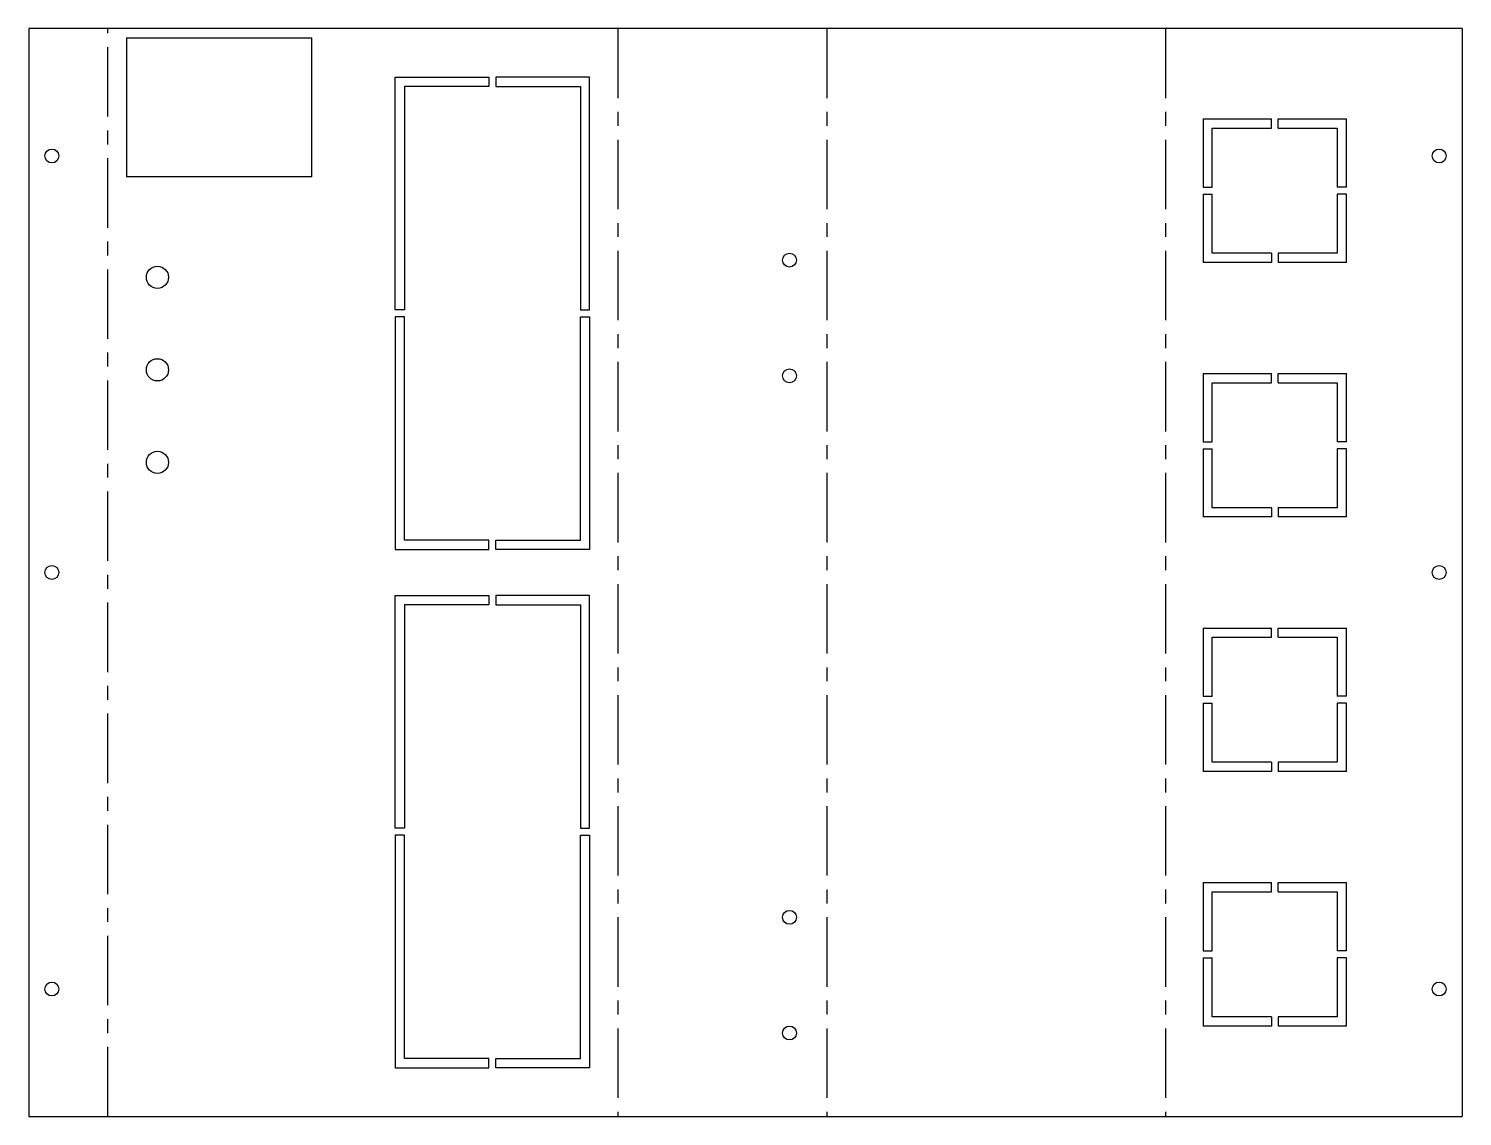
# Model space of a CAD drawing. Extents: x -15 to 295, y 0 to 235.
import ezdxf

# ---------------------------------------------------------------- set-up
doc = ezdxf.new("R2010")
doc.units = 0
doc.header["$MEASUREMENT"] = 0
doc.linetypes.add('AXES', pattern=[24, 15, -3, 3, -3])
doc.layers.get('0').update_dxf_attribs({"linetype": 'CONTINUOUS'})

msp = doc.modelspace()

# ---------------------------------------------------------------- linework, layer by layer
at = {"color": 7}
for p, q in [((294.653677, 235), (-15, 235)), ((-15, 235), (-15, 0)), ((6.163419, 233), (6.163419, 203)), ((6.163419, 233), (46.163419, 233)), ((46.163419, 203), (46.163419, 233)), ((294.653677, 235), (294.653677, 0)), ((64.163419, 174.25), (64.163419, 224.5)), ((64.163419, 224.5), (84.413419, 224.5)), ((106.163419, 224.5), (85.913419, 224.5)), ((106.163419, 174.25), (106.163419, 224.5)), ((66.163419, 222.5), (66.163419, 174.25)), ((104.163419, 222.5), (104.163419, 174.25)), ((46.163419, 203), (6.163419, 203)), ((64.163419, 172.75), (64.163419, 122.5)), ((66.163419, 124.5), (66.163419, 172.75)), ((104.163419, 124.5), (104.163419, 172.75)), ((106.163419, 172.75), (106.163419, 122.5)), ((64.163419, 122.5), (84.413419, 122.5)), ((106.163419, 122.5), (85.913419, 122.5)), ((64.163419, 62.25), (64.163419, 112.5)), ((64.163419, 112.5), (84.413419, 112.5)), ((106.163419, 112.5), (85.913419, 112.5)), ((106.163419, 62.25), (106.163419, 112.5)), ((66.163419, 110.5), (66.163419, 62.25)), ((104.163419, 110.5), (104.163419, 62.25)), ((64.163419, 60.75), (64.163419, 10.5)), ((66.163419, 12.5), (66.163419, 60.75)), ((104.163419, 12.5), (104.163419, 60.75)), ((106.163419, 60.75), (106.163419, 10.5)), ((64.163419, 10.5), (84.413419, 10.5)), ((106.163419, 10.5), (85.913419, 10.5)), ((-15, 0), (294.653677, 0))]:
    msp.add_line(p, q, dxfattribs=at)
at = {"color": 1, "linetype": 'AXES'}
for p, q in [((2.08171, 0), (2.08171, 235)), ((112.245129, 235), (112.245129, 0)), ((157.408548, 235), (157.408548, 0)), ((230.571967, 235), (230.571967, 0))]:
    msp.add_line(p, q, dxfattribs=at)
at = {"color": 7, "ltscale": 0.05}
for p, q in [((84.413419, 224.5), (84.413419, 222.5)), ((85.913419, 224.5), (85.913419, 222.5)), ((253.403677, 213.5), (253.403677, 215.5)), ((254.903677, 213.5), (254.903677, 215.5)), ((238.653677, 200.75), (240.653677, 200.75)), ((238.653677, 199.25), (240.653677, 199.25)), ((269.653677, 200.75), (267.653677, 200.75)), ((269.653677, 199.25), (267.653677, 199.25)), ((253.403677, 186.5), (253.403677, 184.5)), ((254.903677, 186.5), (254.903677, 184.5)), ((66.163419, 174.25), (64.163419, 174.25)), ((104.163419, 174.25), (106.163419, 174.25)), ((66.163419, 172.75), (64.163419, 172.75)), ((104.163419, 172.75), (106.163419, 172.75)), ((253.403677, 158.5), (253.403677, 160.5)), ((254.903677, 158.5), (254.903677, 160.5)), ((238.653677, 145.75), (240.653677, 145.75)), ((269.653677, 145.75), (267.653677, 145.75)), ((238.653677, 144.25), (240.653677, 144.25)), ((269.653677, 144.25), (267.653677, 144.25)), ((253.403677, 131.5), (253.403677, 129.5)), ((254.903677, 131.5), (254.903677, 129.5)), ((84.413419, 122.5), (84.413419, 124.5)), ((85.913419, 122.5), (85.913419, 124.5)), ((84.413419, 112.5), (84.413419, 110.5)), ((85.913419, 112.5), (85.913419, 110.5)), ((253.403677, 103.5), (253.403677, 105.5)), ((254.903677, 103.5), (254.903677, 105.5)), ((238.653677, 90.75), (240.653677, 90.75)), ((269.653677, 90.75), (267.653677, 90.75)), ((238.653677, 89.25), (240.653677, 89.25)), ((269.653677, 89.25), (267.653677, 89.25)), ((253.403677, 76.5), (253.403677, 74.5)), ((254.903677, 76.5), (254.903677, 74.5)), ((66.163419, 62.25), (64.163419, 62.25)), ((104.163419, 62.25), (106.163419, 62.25)), ((66.163419, 60.75), (64.163419, 60.75)), ((104.163419, 60.75), (106.163419, 60.75)), ((253.403677, 48.5), (253.403677, 50.5)), ((254.903677, 48.5), (254.903677, 50.5)), ((238.653677, 35.75), (240.653677, 35.75)), ((238.653677, 34.25), (240.653677, 34.25)), ((269.653677, 35.75), (267.653677, 35.75)), ((269.653677, 34.25), (267.653677, 34.25)), ((253.403677, 21.5), (253.403677, 19.5)), ((254.903677, 21.5), (254.903677, 19.5)), ((84.413419, 10.5), (84.413419, 12.5)), ((85.913419, 10.5), (85.913419, 12.5))]:
    msp.add_line(p, q, dxfattribs=at)
at = {"color": 7, "ltscale": 0.45625}
for p, q in [((84.413419, 222.5), (66.163419, 222.5)), ((85.913419, 222.5), (104.163419, 222.5)), ((84.413419, 124.5), (66.163419, 124.5)), ((85.913419, 124.5), (104.163419, 124.5)), ((84.413419, 110.5), (66.163419, 110.5)), ((85.913419, 110.5), (104.163419, 110.5)), ((84.413419, 12.5), (66.163419, 12.5)), ((85.913419, 12.5), (104.163419, 12.5))]:
    msp.add_line(p, q, dxfattribs=at)
at = {"color": 7, "ltscale": 0.36875}
for p, q in [((238.653677, 215.5), (238.653677, 200.75)), ((238.653677, 215.5), (253.403677, 215.5)), ((254.903677, 215.5), (269.653677, 215.5)), ((269.653677, 200.75), (269.653677, 215.5)), ((238.653677, 199.25), (238.653677, 184.5)), ((269.653677, 184.5), (269.653677, 199.25)), ((253.403677, 184.5), (238.653677, 184.5)), ((269.653677, 184.5), (254.903677, 184.5)), ((238.653677, 160.5), (238.653677, 145.75)), ((238.653677, 160.5), (253.403677, 160.5)), ((254.903677, 160.5), (269.653677, 160.5)), ((269.653677, 145.75), (269.653677, 160.5)), ((238.653677, 144.25), (238.653677, 129.5)), ((269.653677, 129.5), (269.653677, 144.25)), ((253.403677, 129.5), (238.653677, 129.5)), ((269.653677, 129.5), (254.903677, 129.5)), ((238.653677, 105.5), (238.653677, 90.75)), ((238.653677, 105.5), (253.403677, 105.5)), ((254.903677, 105.5), (269.653677, 105.5)), ((269.653677, 90.75), (269.653677, 105.5)), ((238.653677, 89.25), (238.653677, 74.5)), ((269.653677, 74.5), (269.653677, 89.25)), ((253.403677, 74.5), (238.653677, 74.5)), ((269.653677, 74.5), (254.903677, 74.5)), ((238.653677, 50.5), (238.653677, 35.75)), ((238.653677, 50.5), (253.403677, 50.5)), ((254.903677, 50.5), (269.653677, 50.5)), ((269.653677, 35.75), (269.653677, 50.5)), ((238.653677, 34.25), (238.653677, 19.5)), ((269.653677, 19.5), (269.653677, 34.25)), ((253.403677, 19.5), (238.653677, 19.5)), ((269.653677, 19.5), (254.903677, 19.5))]:
    msp.add_line(p, q, dxfattribs=at)
at = {"color": 7, "ltscale": 0.31875}
for p, q in [((240.653677, 213.5), (253.403677, 213.5)), ((240.653677, 200.75), (240.653677, 213.5)), ((254.903677, 213.5), (267.653677, 213.5)), ((267.653677, 213.5), (267.653677, 200.75)), ((240.653677, 186.5), (240.653677, 199.25)), ((267.653677, 199.25), (267.653677, 186.5)), ((253.403677, 186.5), (240.653677, 186.5)), ((267.653677, 186.5), (254.903677, 186.5)), ((240.653677, 158.5), (253.403677, 158.5)), ((240.653677, 145.75), (240.653677, 158.5)), ((254.903677, 158.5), (267.653677, 158.5)), ((267.653677, 158.5), (267.653677, 145.75)), ((240.653677, 131.5), (240.653677, 144.25)), ((267.653677, 144.25), (267.653677, 131.5)), ((253.403677, 131.5), (240.653677, 131.5)), ((267.653677, 131.5), (254.903677, 131.5)), ((240.653677, 103.5), (253.403677, 103.5)), ((240.653677, 90.75), (240.653677, 103.5)), ((254.903677, 103.5), (267.653677, 103.5)), ((267.653677, 103.5), (267.653677, 90.75)), ((240.653677, 76.5), (240.653677, 89.25)), ((267.653677, 89.25), (267.653677, 76.5)), ((253.403677, 76.5), (240.653677, 76.5)), ((267.653677, 76.5), (254.903677, 76.5)), ((240.653677, 48.5), (253.403677, 48.5)), ((240.653677, 35.75), (240.653677, 48.5)), ((254.903677, 48.5), (267.653677, 48.5)), ((267.653677, 48.5), (267.653677, 35.75)), ((240.653677, 21.5), (240.653677, 34.25)), ((267.653677, 34.25), (267.653677, 21.5)), ((253.403677, 21.5), (240.653677, 21.5)), ((267.653677, 21.5), (254.903677, 21.5))]:
    msp.add_line(p, q, dxfattribs=at)
at = {"color": 7}
for centre, radius in [((-10, 207.5), 1.5), ((289.653677, 207.5), 1.5), ((149.326838, 185), 1.5), ((12.813803, 181.293579), 2.4), ((12.813803, 161.293579), 2.4), ((149.326838, 160), 1.5), ((12.813803, 141.293579), 2.4), ((-10, 117.5), 1.5), ((289.653677, 117.5), 1.5), ((149.326838, 43), 1.5), ((-10, 27.5), 1.5), ((289.653677, 27.5), 1.5), ((149.326838, 18), 1.5)]:
    msp.add_circle(centre, radius, dxfattribs=at)

doc.saveas('drawing.dxf')
